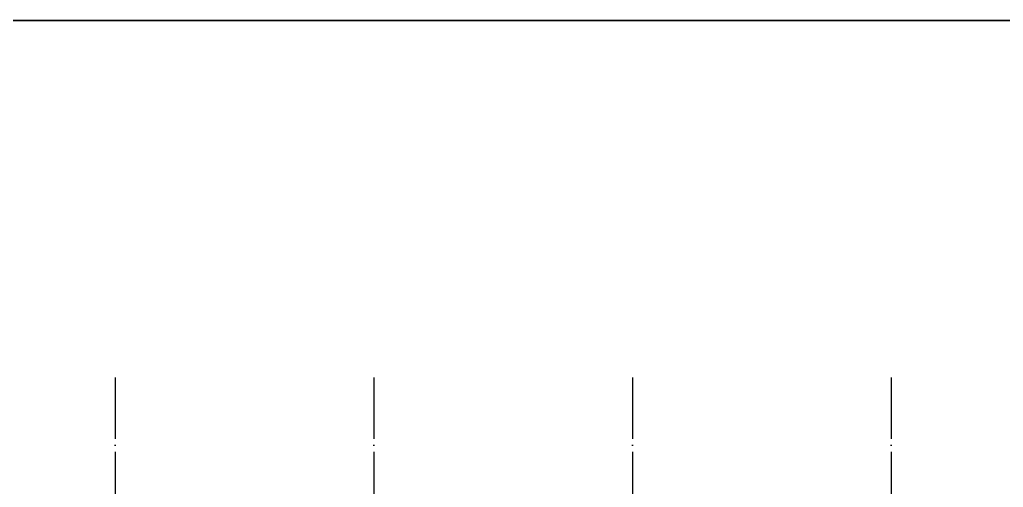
# Model space of a CAD drawing. Extents: x -2209072 to 495824, y -92434 to 572724.
# Drawn here: x 110740 to 142679, y 418154 to 433336 of the extents above; entities that cross this region are included whole.
import ezdxf

# ---------------------------------------------------------------- set-up
doc = ezdxf.new("R2010")
doc.units = 0
doc.header["$LTSCALE"] = 1000
doc.header["$MEASUREMENT"] = 0
doc.linetypes.add('X-104 6#7#平面$0$DOTE', pattern=[2.42, 2, -0.2, 0.02, -0.2])
doc.layers.get('0').update_dxf_attribs({"linetype": 'CONTINUOUS'})
doc.layers.add('X-104 6#7#平面$0$A_AXIS-轴线', color=36, linetype='X-104 6#7#平面$0$DOTE')

# ---------------------------------------------------------------- blocks, each defined once
blk = doc.blocks.new('图框-A1')
at = {"const_width": 0.5}
blk.add_lwpolyline([(766, 584), (25, 584), (25, 10), (766, 10)], close=True, dxfattribs=at)
blk = doc.blocks.new('*U1303')
at = {"layer": 'X-104 6#7#平面$0$A_AXIS-轴线'}
for p, q in [((16800, 25700), (16800, -6500)), ((25200, 25700), (25200, -6500)), ((33600, 25700), (33600, -6500)), ((42000, 25700), (42000, -6500))]:
    blk.add_line(p, q, dxfattribs=at)
blk = doc.blocks.new('X-104 6#7#平面')
at = {"xscale": 100, "yscale": 100, "zscale": 100}
blk.add_blockref('图框-A1', (81834, 374911), dxfattribs=at)
blk.add_blockref('*U1303', (97040, 396023))

msp = doc.modelspace()

# ---------------------------------------------------------------- block references
msp.add_blockref('X-104 6#7#平面', (0, 0))

doc.saveas('drawing.dxf')
